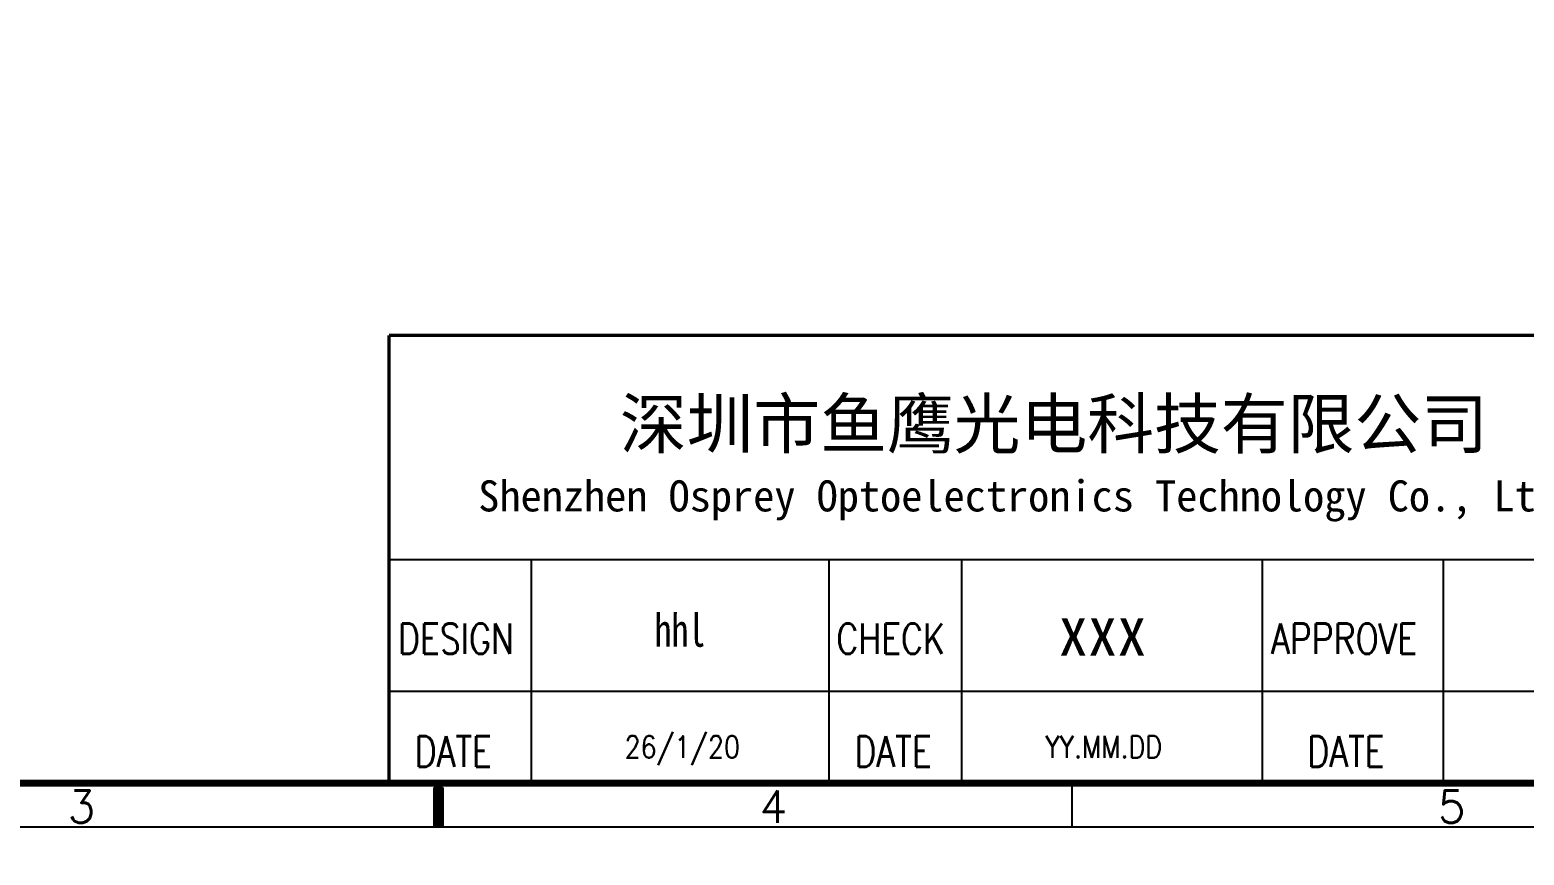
# Model space of a CAD drawing. Header units: millimetres. Extents: x -2596 to -724, y -1791 to -1070.
# Drawn here: x -2021.9 to -1884.8, y -1765.3 to -1689.6 of the extents above; entities that cross this region are included whole.
import ezdxf

# ---------------------------------------------------------------- set-up
doc = ezdxf.new("R2010")
doc.units = ezdxf.units.MM
doc.styles.add('ROMANS', font='romans.shx', dxfattribs={"bigfont": 'gbcbig.shx'})
doc.styles.get("Standard").update_dxf_attribs({"font": 'txt.shx'})
doc.styles.add('其它汉字', font='', dxfattribs={"width": 0.85})
doc.styles.add('宋体', font='', dxfattribs={"width": 0.75})
doc.styles.get('其它汉字').set_extended_font_data('宋体')
doc.styles.get('宋体').set_extended_font_data('SimSun')

msp = doc.modelspace()

# ---------------------------------------------------------------- linework, layer by layer
for p, q in [((-1988.933, -1738.136), (-1801.367, -1738.136)), ((-1975.897, -1738.135), (-1975.897, -1758.972)), ((-1948.596, -1738.136), (-1948.596, -1758.8)), ((-1936.429, -1738.135), (-1936.429, -1758.972)), ((-1908.836, -1738.136), (-1908.836, -1758.8)), ((-1892.243, -1738.135), (-1892.243, -1758.972)), ((-1988.933, -1750.235), (-1867.631, -1750.235)), ((-1926.275, -1762.705), (-1926.275, -1758.672))]:
    msp.add_line(p, q)
at = {"color": 1}
msp.add_xline((-2946.946, -1762.705), (-1, 0), dxfattribs=at)
msp.add_lwpolyline([(-2174.758, -1493.856), (-1795.681, -1493.856), (-1795.681, -1762.705), (-2174.758, -1762.705), (-2174.758, -1493.856)])
at = {"color": 7, "linetype": 'Continuous', "const_width": 0.652}
msp.add_lwpolyline([(-2169.072, -1758.672), (-1801.367, -1758.672), (-1801.367, -1497.888), (-2169.072, -1497.888)], close=True, dxfattribs=at)
at = {"const_width": 0.303}
for points in [[(-1988.934, -1758.672), (-1988.932, -1717.595)], [(-1988.932, -1717.595), (-1801.367, -1717.595)], [(-1988.932, -1717.595), (-1801.367, -1717.595)], [(-1987.473, -1717.595), (-1801.923, -1717.595)], [(-1987.473, -1717.595), (-1801.923, -1717.595)]]:
    msp.add_lwpolyline(points, dxfattribs=at)
msp.add_lwpolyline([(-1984.393, -1758.672, 0, 5.128, 0), (-1984.393, -1760.816, 1.026, 1.026, 0), (-1984.393, -1762.705, 1.026, 1.026, 0)], format="xyseb")

# ---------------------------------------------------------------- texts
at = {"lineweight": 9, "style": '宋体'}
for s, height, p in [('深圳市鱼鹰光电科技有限公司', 4.48991, (-1967.755, -1727.942)), ('Shenzhen Osprey Optoelectronics Technology Co., Ltd.', 2.85156, (-1980.744, -1733.736))]:
    msp.add_text(s, height=height, dxfattribs=at).set_placement(p)
at = {"style": 'ROMANS', "width": 0.8}
for s, p in [('DESIGN', (-1988.089, -1746.814)), ('CHECK', (-1947.896, -1746.814)), ('APPROVE', (-1908.033, -1746.814)), ('DATE', (-1986.57, -1757.156)), ('DATE', (-1946.232, -1757.156)), ('DATE', (-1904.699, -1757.156))]:
    msp.add_text(s, height=2.7926, dxfattribs=at).set_placement(p)
at = {"color": 1, "width": 0.85}
for s, p in [('26/1/20', (-1967.318, -1756.351)), ('YY.MM.DD', (-1928.742, -1756.351))]:
    msp.add_text(s, height=2.0168, dxfattribs=at).set_placement(p)
at = {"color": 4, "lineweight": 0, "insert": (-1962.246, -1744.652), "char_height": 3.041, "width": 30.03141, "attachment_point": 5, "style": '宋体'}
msp.add_mtext('hhl', dxfattribs=at)
at = {"color": 1, "insert": (-1923.484, -1744.652), "char_height": 4.6543, "width": 27.30128, "attachment_point": 5, "style": '其它汉字'}
msp.add_mtext('xxx', dxfattribs=at)
at = {"char_height": 2.957, "attachment_point": 1}
for s, insert, width in [('3', (-2018.401, -1759.34), 6.60575), ('4', (-1954.946, -1759.34), 2.38614), ('5', (-1892.735, -1759.34), 2.4736)]:
    msp.add_mtext(s, dxfattribs=dict(at, insert=insert, width=width))

doc.saveas('drawing.dxf')
